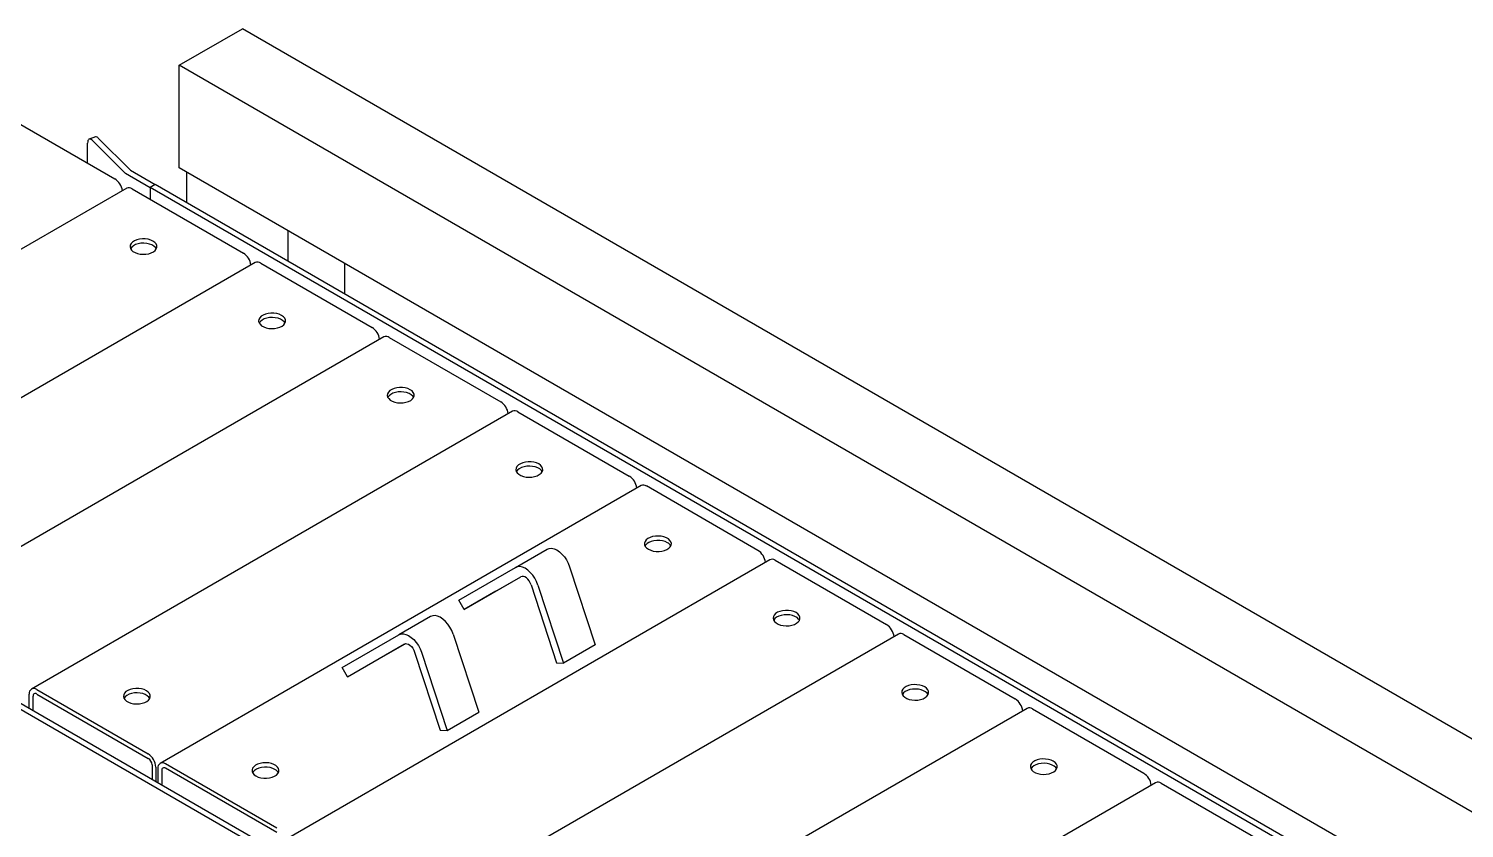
# Model space of a CAD drawing. Header units: millimetres. Extents: x 0 to 11880, y 0 to 8400.
# Drawn here: x 3008 to 3810, y 3154 to 3600 of the extents above; entities that cross this region are included whole.
import ezdxf

# ---------------------------------------------------------------- set-up
doc = ezdxf.new("R2010")
doc.units = ezdxf.units.MM
doc.header["$LTSCALE"] = 20

msp = doc.modelspace()

# ---------------------------------------------------------------- linework, layer by layer
at = {"color": 7, "linetype": 'Continuous', "lineweight": 25}
for p, q in [((3092.36, 3579.63), (3127.72, 3600.04)), ((6355.66, 1736.59), (3127.72, 3600.04)), ((6320.3, 1716.18), (3092.36, 3579.63)), ((3092.36, 3522.48), (3092.36, 3579.63)), ((2994.22, 3552.18), (3056.44, 3516.26)), ((3041.25, 3525.03), (3041.25, 3536.24)), ((3045.63, 3539.64), (3042.17, 3538.48)), ((3043.75, 3537.82), (3061.63, 3519.95)), ((3047.21, 3538.98), (3065.16, 3521.04)), ((3065.16, 3521.04), (3078.93, 3513.09)), ((6320.3, 1659.02), (3092.36, 3522.48)), ((3062.42, 3519.35), (3076.1, 3511.45)), ((3078.93, 3513.09), (3076.1, 3511.45)), ((6306.87, 1649.64), (3078.93, 3513.09)), ((3096.6, 3502.88), (3096.6, 3520.03)), ((3063.06, 3511.01), (2794.36, 3355.89)), ((3066.06, 3510.71), (3128.28, 3474.79)), ((6304.04, 1648), (3076.1, 3511.45)), ((3076.1, 3511.45), (3076.1, 3504.92)), ((3153.17, 3470.23), (3153.17, 3487.37)), ((3134.9, 3469.53), (2866.2, 3314.42)), ((3137.9, 3469.24), (3200.13, 3433.32)), ((3184.99, 3451.86), (3184.99, 3469)), ((3206.74, 3428.06), (2938.04, 3272.94)), ((3209.74, 3427.76), (3271.97, 3391.84)), ((3278.59, 3386.59), (3009.89, 3231.47)), ((3281.59, 3386.29), (3343.81, 3350.37)), ((6015.54, 1481.46), (2787.6, 3344.91)), ((6018.37, 1483.09), (2790.43, 3346.54)), ((3350.43, 3345.12), (3081.73, 3190)), ((3415.65, 3308.9), (3353.43, 3344.82)), ((3280.21, 3299.36), (3297.89, 3309.56)), ((3422.27, 3303.64), (3153.57, 3148.52)), ((3248.54, 3281.06), (3280.21, 3299.36)), ((3310.44, 3299.76), (3324.74, 3256.09)), ((3425.27, 3303.34), (3487.5, 3267.42)), ((3251.54, 3275.87), (3283.21, 3294.16)), ((3269.22, 3286.07), (3283.3, 3294.21)), ((3288.92, 3289.71), (3303.22, 3246.03)), ((3292.76, 3289.56), (3307.07, 3245.88)), ((3251.54, 3275.87), (3248.54, 3281.06)), ((3269.22, 3286.07), (3251.54, 3275.87)), ((3232.84, 3272.01), (3215.16, 3261.8)), ((3183.48, 3243.51), (3215.16, 3261.8)), ((3186.48, 3238.31), (3218.16, 3256.61)), ((3204.16, 3248.52), (3218.25, 3256.65)), ((3494.11, 3262.17), (3225.41, 3107.05)), ((3245.39, 3262.21), (3259.69, 3218.53)), ((3324.74, 3256.09), (3307.07, 3245.88)), ((3497.11, 3261.87), (3559.34, 3225.95)), ((3186.48, 3238.31), (3204.16, 3248.52)), ((3223.87, 3252.15), (3238.17, 3208.48)), ((3227.71, 3252), (3242.01, 3208.33)), ((3186.48, 3238.31), (3183.48, 3243.51)), ((3303.22, 3246.03), (3307.07, 3245.88)), ((3008.64, 3220.57), (3008.64, 3228.72)), ((3010.76, 3219.34), (3010.76, 3227.5)), ((3012.89, 3231.17), (3075.11, 3195.25)), ((3012.89, 3228.72), (3075.11, 3192.8)), ((3242.01, 3208.33), (3259.69, 3218.53)), ((3565.95, 3220.69), (3297.25, 3065.58)), ((3568.95, 3220.4), (3631.18, 3184.47)), ((3238.17, 3208.48), (3242.01, 3208.33)), ((3077.23, 3189.13), (3077.23, 3180.97)), ((3079.35, 3187.9), (3079.35, 3179.75)), ((3080.48, 3187.25), (3080.48, 3179.09)), ((3082.6, 3186.03), (3082.6, 3177.87)), ((3146.95, 3153.78), (3084.73, 3189.7)), ((3146.95, 3151.33), (3084.73, 3187.25)), ((3637.8, 3179.22), (3369.1, 3024.1)), ((3640.8, 3178.92), (3703.02, 3143))]:
    msp.add_line(p, q, dxfattribs=at)
at = {"color": 7, "linetype": 'Continuous', "lineweight": 25, "flags": 128}
for points in [[(3043.75, 3537.82), (3043.26, 3538.23), (3042.79, 3538.47), (3042.36, 3538.52), (3041.98, 3538.39), (3041.67, 3538.09), (3041.44, 3537.61), (3041.3, 3536.99), (3041.25, 3536.24)], [(3077.73, 3481.52), (3076.46, 3482.11), (3075.01, 3482.53), (3073.44, 3482.75), (3071.81, 3482.78), (3070.22, 3482.6), (3068.73, 3482.23), (3067.42, 3481.69), (3066.33, 3480.99), (3065.53, 3480.17), (3065.06, 3479.28), (3064.93, 3478.35), (3065.15, 3477.42), (3065.7, 3476.54), (3066.58, 3475.75), (3067.72, 3475.09), (3069.09, 3474.58), (3070.61, 3474.26), (3072.22, 3474.13), (3073.84, 3474.21), (3075.39, 3474.49), (3076.8, 3474.95), (3078.01, 3475.57), (3078.95, 3476.33), (3079.59, 3477.19), (3079.9, 3478.11), (3079.85, 3479.05), (3079.46, 3479.96), (3078.74, 3480.79), (3077.73, 3481.52)], [(3079.62, 3477.24), (3079.14, 3477.94), (3078.27, 3478.73), (3077.12, 3479.39), (3075.76, 3479.89), (3074.23, 3480.22), (3072.63, 3480.34), (3071.01, 3480.27), (3069.46, 3479.99), (3068.05, 3479.53), (3066.84, 3478.9), (3065.89, 3478.14), (3065.25, 3477.28), (3065.23, 3477.24)], [(3149.57, 3440.05), (3148.3, 3440.64), (3146.85, 3441.05), (3145.28, 3441.28), (3143.66, 3441.3), (3142.06, 3441.13), (3140.57, 3440.76), (3139.26, 3440.21), (3138.17, 3439.52), (3137.38, 3438.7), (3136.9, 3437.81), (3136.77, 3436.87), (3136.99, 3435.94), (3137.55, 3435.07), (3138.42, 3434.28), (3139.57, 3433.61), (3140.93, 3433.11), (3142.46, 3432.79), (3144.06, 3432.66), (3145.68, 3432.74), (3147.23, 3433.01), (3148.64, 3433.47), (3149.85, 3434.1), (3150.79, 3434.86), (3151.44, 3435.72), (3151.74, 3436.64), (3151.7, 3437.57), (3151.31, 3438.48), (3150.58, 3439.32), (3149.57, 3440.05)], [(3151.46, 3435.76), (3150.98, 3436.46), (3150.11, 3437.25), (3148.96, 3437.91), (3147.6, 3438.42), (3146.08, 3438.74), (3144.47, 3438.87), (3142.85, 3438.79), (3141.3, 3438.52), (3139.89, 3438.06), (3138.68, 3437.43), (3137.74, 3436.67), (3137.1, 3435.81), (3137.07, 3435.76)], [(3221.41, 3398.58), (3220.15, 3399.16), (3218.69, 3399.58), (3217.12, 3399.81), (3215.5, 3399.83), (3213.91, 3399.65), (3212.42, 3399.28), (3211.1, 3398.74), (3210.02, 3398.04), (3209.22, 3397.23), (3208.74, 3396.33), (3208.61, 3395.4), (3208.83, 3394.47), (3209.39, 3393.59), (3210.26, 3392.8), (3211.41, 3392.14), (3212.78, 3391.64), (3214.3, 3391.31), (3215.9, 3391.19), (3217.52, 3391.26), (3219.07, 3391.54), (3220.48, 3392), (3221.69, 3392.62), (3222.64, 3393.39), (3223.28, 3394.25), (3223.58, 3395.16), (3223.54, 3396.1), (3223.15, 3397.01), (3222.43, 3397.85), (3221.41, 3398.58)], [(3223.3, 3394.29), (3222.83, 3394.99), (3221.95, 3395.78), (3220.81, 3396.44), (3219.44, 3396.95), (3217.92, 3397.27), (3216.31, 3397.39), (3214.69, 3397.32), (3213.14, 3397.04), (3211.73, 3396.58), (3210.52, 3395.96), (3209.58, 3395.2), (3208.94, 3394.34), (3208.91, 3394.29)], [(3293.25, 3357.1), (3291.99, 3357.69), (3290.54, 3358.11), (3288.96, 3358.33), (3287.34, 3358.36), (3285.75, 3358.18), (3284.26, 3357.81), (3282.94, 3357.27), (3281.86, 3356.57), (3281.06, 3355.75), (3280.58, 3354.86), (3280.45, 3353.93), (3280.67, 3353), (3281.23, 3352.12), (3282.1, 3351.33), (3283.25, 3350.67), (3284.62, 3350.16), (3286.14, 3349.84), (3287.75, 3349.71), (3289.36, 3349.79), (3290.91, 3350.07), (3292.33, 3350.53), (3293.53, 3351.15), (3294.48, 3351.91), (3295.12, 3352.77), (3295.42, 3353.69), (3295.38, 3354.63), (3294.99, 3355.54), (3294.27, 3356.37), (3293.25, 3357.1)], [(3295.14, 3352.82), (3294.67, 3353.52), (3293.8, 3354.31), (3292.65, 3354.97), (3291.28, 3355.47), (3289.76, 3355.79), (3288.15, 3355.92), (3286.54, 3355.84), (3284.99, 3355.57), (3283.57, 3355.11), (3282.37, 3354.48), (3281.42, 3353.72), (3280.78, 3352.86), (3280.76, 3352.82)], [(3354.49, 3309.51), (3355.75, 3308.92), (3357.2, 3308.51), (3358.78, 3308.28), (3360.4, 3308.25), (3361.99, 3308.43), (3363.48, 3308.8), (3364.8, 3309.35), (3365.88, 3310.04), (3366.68, 3310.86), (3367.16, 3311.75), (3367.29, 3312.69), (3367.07, 3313.61), (3366.51, 3314.49), (3365.64, 3315.28), (3364.49, 3315.94), (3363.12, 3316.45), (3361.6, 3316.77), (3359.99, 3316.9), (3358.38, 3316.82), (3356.83, 3316.55), (3355.41, 3316.09), (3354.21, 3315.46), (3353.26, 3314.7), (3352.62, 3313.84), (3352.31, 3312.92), (3352.36, 3311.99), (3352.75, 3311.08), (3353.47, 3310.24), (3354.49, 3309.51)], [(3365.09, 3313.18), (3363.83, 3313.77), (3362.38, 3314.18), (3360.8, 3314.41), (3359.18, 3314.44), (3357.59, 3314.26), (3356.1, 3313.89), (3354.78, 3313.34), (3353.7, 3312.65), (3352.9, 3311.83), (3352.6, 3311.35)], [(3297.89, 3309.56), (3299.04, 3309.99), (3300.35, 3310.06), (3301.78, 3309.76), (3303.26, 3309.1), (3304.74, 3308.1), (3306.18, 3306.81), (3307.51, 3305.27), (3308.7, 3303.54), (3309.69, 3301.68), (3310.44, 3299.76)], [(3292.76, 3289.56), (3292.01, 3291.48), (3291.02, 3293.34), (3289.84, 3295.07), (3288.5, 3296.61), (3287.07, 3297.9), (3285.58, 3298.89), (3284.1, 3299.55), (3282.68, 3299.85), (3281.37, 3299.79), (3280.21, 3299.36)], [(3288.92, 3289.71), (3288.47, 3290.79), (3287.87, 3291.83), (3287.14, 3292.75), (3286.33, 3293.5), (3285.48, 3294.04), (3284.65, 3294.34), (3283.88, 3294.38), (3283.21, 3294.16)], [(3245.39, 3262.21), (3244.63, 3264.13), (3243.64, 3265.99), (3242.46, 3267.72), (3241.13, 3269.26), (3239.69, 3270.55), (3238.2, 3271.54), (3236.72, 3272.2), (3235.3, 3272.5), (3233.99, 3272.44), (3232.84, 3272.01)], [(3436.94, 3274.16), (3435.67, 3274.74), (3434.22, 3275.16), (3432.65, 3275.39), (3431.03, 3275.41), (3429.43, 3275.23), (3427.94, 3274.86), (3426.63, 3274.32), (3425.54, 3273.62), (3424.74, 3272.81), (3424.27, 3271.91), (3424.14, 3270.98), (3424.36, 3270.05), (3424.91, 3269.17), (3425.79, 3268.38), (3426.93, 3267.72), (3428.3, 3267.22), (3429.82, 3266.89), (3431.43, 3266.77), (3433.05, 3266.84), (3434.6, 3267.12), (3436.01, 3267.58), (3437.22, 3268.2), (3438.16, 3268.96), (3438.8, 3269.82), (3439.11, 3270.74), (3439.07, 3271.68), (3438.67, 3272.59), (3437.95, 3273.43), (3436.94, 3274.16)], [(3438.83, 3269.87), (3438.35, 3270.57), (3437.48, 3271.36), (3436.33, 3272.02), (3434.97, 3272.52), (3433.44, 3272.85), (3431.84, 3272.97), (3430.22, 3272.9), (3428.67, 3272.62), (3427.26, 3272.16), (3426.05, 3271.54), (3425.1, 3270.78), (3424.46, 3269.92), (3424.44, 3269.87)], [(3215.16, 3261.8), (3216.31, 3262.23), (3217.62, 3262.3), (3219.04, 3262), (3220.53, 3261.34), (3222.01, 3260.34), (3223.45, 3259.05), (3224.78, 3257.51), (3225.97, 3255.78), (3226.95, 3253.92), (3227.71, 3252)], [(3218.16, 3256.61), (3218.83, 3256.83), (3219.6, 3256.78), (3220.43, 3256.48), (3221.27, 3255.94), (3222.08, 3255.19), (3222.81, 3254.27), (3223.42, 3253.24), (3223.87, 3252.15)], [(3074.05, 3230.56), (3072.79, 3231.15), (3071.33, 3231.56), (3069.76, 3231.79), (3068.14, 3231.81), (3066.55, 3231.64), (3065.06, 3231.27), (3063.74, 3230.72), (3062.66, 3230.03), (3061.86, 3229.21), (3061.38, 3228.32), (3061.25, 3227.38), (3061.47, 3226.45), (3062.03, 3225.58), (3062.9, 3224.79), (3064.05, 3224.12), (3065.41, 3223.62), (3066.94, 3223.3), (3068.54, 3223.17), (3070.16, 3223.25), (3071.71, 3223.52), (3073.12, 3223.98), (3074.33, 3224.61), (3075.28, 3225.37), (3075.92, 3226.23), (3076.22, 3227.15), (3076.18, 3228.08), (3075.79, 3228.99), (3075.07, 3229.83), (3074.05, 3230.56)], [(3508.78, 3232.68), (3507.51, 3233.27), (3506.06, 3233.69), (3504.49, 3233.91), (3502.87, 3233.94), (3501.27, 3233.76), (3499.78, 3233.39), (3498.47, 3232.84), (3497.38, 3232.15), (3496.59, 3231.33), (3496.11, 3230.44), (3495.98, 3229.5), (3496.2, 3228.58), (3496.76, 3227.7), (3497.63, 3226.91), (3498.78, 3226.25), (3500.14, 3225.74), (3501.67, 3225.42), (3503.27, 3225.29), (3504.89, 3225.37), (3506.44, 3225.64), (3507.85, 3226.11), (3509.06, 3226.73), (3510, 3227.49), (3510.65, 3228.35), (3510.95, 3229.27), (3510.91, 3230.21), (3510.52, 3231.11), (3509.8, 3231.95), (3508.78, 3232.68)], [(3510.67, 3228.4), (3510.19, 3229.1), (3509.32, 3229.88), (3508.17, 3230.55), (3506.81, 3231.05), (3505.29, 3231.37), (3503.68, 3231.5), (3502.06, 3231.42), (3500.51, 3231.15), (3499.1, 3230.69), (3497.89, 3230.06), (3496.95, 3229.3), (3496.31, 3228.44), (3496.28, 3228.4)], [(3075.94, 3226.27), (3075.47, 3226.97), (3074.59, 3227.76), (3073.45, 3228.42), (3072.08, 3228.93), (3070.56, 3229.25), (3068.95, 3229.38), (3067.33, 3229.3), (3065.78, 3229.03), (3064.37, 3228.57), (3063.16, 3227.94), (3062.22, 3227.18), (3061.58, 3226.32), (3061.55, 3226.27)], [(3580.62, 3191.21), (3579.36, 3191.8), (3577.9, 3192.21), (3576.33, 3192.44), (3574.71, 3192.46), (3573.12, 3192.29), (3571.63, 3191.92), (3570.31, 3191.37), (3569.23, 3190.67), (3568.43, 3189.86), (3567.95, 3188.96), (3567.82, 3188.03), (3568.04, 3187.1), (3568.6, 3186.22), (3569.47, 3185.44), (3570.62, 3184.77), (3571.99, 3184.27), (3573.51, 3183.95), (3575.11, 3183.82), (3576.73, 3183.9), (3578.28, 3184.17), (3579.69, 3184.63), (3580.9, 3185.26), (3581.85, 3186.02), (3582.49, 3186.88), (3582.79, 3187.8), (3582.75, 3188.73), (3582.36, 3189.64), (3581.64, 3190.48), (3580.62, 3191.21)], [(3135.28, 3182.97), (3136.55, 3182.38), (3138, 3181.96), (3139.57, 3181.74), (3141.2, 3181.71), (3142.79, 3181.89), (3144.28, 3182.26), (3145.59, 3182.8), (3146.68, 3183.5), (3147.48, 3184.32), (3147.95, 3185.21), (3148.08, 3186.14), (3147.86, 3187.07), (3147.31, 3187.95), (3146.43, 3188.74), (3145.29, 3189.4), (3143.92, 3189.91), (3142.4, 3190.23), (3140.79, 3190.35), (3139.17, 3190.28), (3137.62, 3190), (3136.21, 3189.54), (3135, 3188.92), (3134.06, 3188.16), (3133.42, 3187.3), (3133.11, 3186.38), (3133.16, 3185.44), (3133.55, 3184.53), (3134.27, 3183.69), (3135.28, 3182.97)], [(3145.89, 3186.64), (3144.63, 3187.23), (3143.17, 3187.64), (3141.6, 3187.87), (3139.98, 3187.89), (3138.39, 3187.72), (3136.9, 3187.35), (3135.58, 3186.8), (3134.5, 3186.1), (3133.7, 3185.29), (3133.39, 3184.8)], [(3582.51, 3186.92), (3582.04, 3187.62), (3581.16, 3188.41), (3580.02, 3189.07), (3578.65, 3189.58), (3577.13, 3189.9), (3575.52, 3190.03), (3573.9, 3189.95), (3572.35, 3189.68), (3570.94, 3189.22), (3569.74, 3188.59), (3568.79, 3187.83), (3568.15, 3186.97), (3568.12, 3186.92)]]:
    msp.add_lwpolyline(points, dxfattribs=at)
at = {"color": 7, "linetype": 'Continuous', "lineweight": 25}
for centre, radius, start, end in [((3045.9, 3538.05), 1.61, 35.18281, 99.45275), ((3051.36, 3508.4), 9.36, 7.44622, 57.14065), ((3064.3, 3522.68), 3.82, 225.57575, 240.51333), ((3064.3, 3508.26), 3.02, 54.38242, 114.30712), ((3123.21, 3466.93), 9.36, 7.44622, 57.14065), ((3136.14, 3466.78), 3.02, 54.38242, 114.30712), ((3195.05, 3425.45), 9.36, 7.44622, 57.14065), ((3207.99, 3425.31), 3.02, 54.38242, 114.30712), ((3266.89, 3383.98), 9.36, 7.44622, 57.14065), ((3279.83, 3383.84), 3.02, 54.38242, 114.30712), ((3338.73, 3342.51), 9.36, 7.46073, 57.14002), ((3351.67, 3342.36), 3.02, 54.38242, 114.30712), ((3363.03, 3309.17), 4.51, 28.82837, 62.82027), ((3410.57, 3301.03), 9.36, 7.4317, 57.14128), ((3423.51, 3300.89), 3.02, 54.38242, 114.30712), ((3482.42, 3259.56), 9.36, 7.44622, 57.14065), ((3495.35, 3259.42), 3.02, 54.38242, 114.30712), ((3011.23, 3229.14), 2.62, 50.79671, 189.21404), ((3012.06, 3227.71), 1.31, 50.79671, 189.21404), ((3554.26, 3218.09), 9.36, 7.44622, 57.14065), ((3567.2, 3217.94), 3.02, 54.38242, 114.30712), ((3070.14, 3187.48), 9.22, 2.60548, 57.39452), ((3072.63, 3188.92), 4.61, 2.60548, 57.39452), ((3083.07, 3187.67), 2.62, 50.79671, 189.21404), ((3083.9, 3186.24), 1.31, 50.79671, 189.21404), ((3143.83, 3182.63), 4.51, 28.82837, 62.82027), ((3626.1, 3176.61), 9.36, 7.44622, 57.14065), ((3639.04, 3176.47), 3.02, 54.38242, 114.30712)]:
    msp.add_arc(centre, radius, start, end, dxfattribs=at)

doc.saveas('drawing.dxf')
